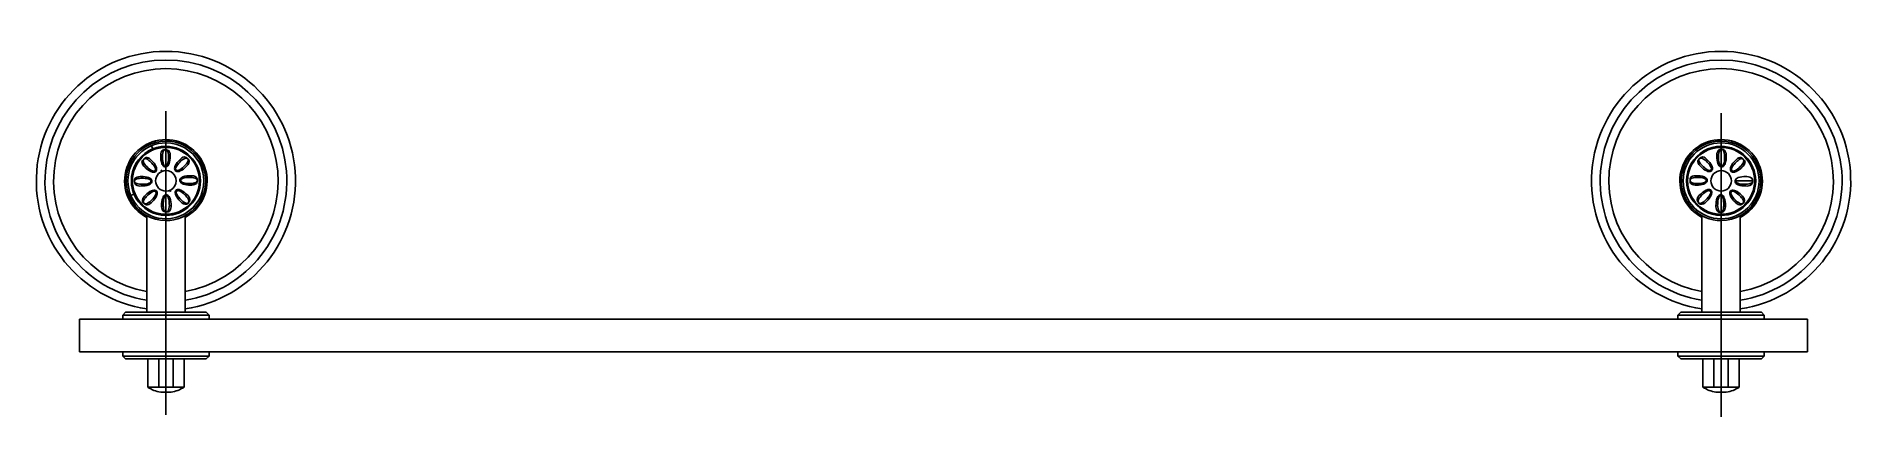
# Model space of a CAD drawing. Extents: x -1.277 to -0.679, y 329.167 to 329.293.
import ezdxf

# ---------------------------------------------------------------- set-up
doc = ezdxf.new("R2010")
doc.units = 0
doc.header["$LTSCALE"] = 0.2
doc.header["$MEASUREMENT"] = 0
doc.linetypes.add('AXES', pattern=[0.54, 0.3, -0.08, 0.08, -0.08])
doc.linetypes.add('CONTINU', pattern=[0])
doc.layers.get('0').update_dxf_attribs({"linetype": 'CONTINUOUS'})
doc.layers.add('DECA_EIXOS', color=5, linetype='AXES')

msp = doc.modelspace()

# ---------------------------------------------------------------- linework, layer by layer
at = {"linetype": 'CONTINU'}
for points in [[(-1.22756, 329.20289, 13.439378), (-1.24018, 329.20289)], [(-1.22756, 329.20576, 12.533003), (-1.24018, 329.20576)], [(-0.71583, 329.20289, 13.439384), (-0.72845, 329.20289)], [(-0.71583, 329.20576, 12.532971), (-0.72845, 329.20576)], [(-1.22756, 329.20866, 11.62338), (-1.24018, 329.20866)], [(-0.71583, 329.20866, 11.623204), (-0.72845, 329.20866)], [(-1.22756, 329.23303, 4.060033), (-1.24018, 329.23303)], [(-1.23387, 329.25815, 1.00002), (-1.23387, 329.23197)], [(-1.23387, 329.25756, 1), (-1.23387, 329.23257)], [(-1.23387, 329.25643, 1.000006), (-1.23387, 329.23369)], [(-1.23387, 329.25609, 1), (-1.23387, 329.23404)], [(-1.23391, 329.25524, 0.288863), (-1.23517, 329.2549, 0.166229), (-1.23556, 329.25322, 0.092141), (-1.23518, 329.25069, 0.147345), (-1.2345, 329.24978, 0.19718), (-1.23386, 329.24964)], [(-1.23391, 329.25524, 0.426097), (-1.23474, 329.25467, 0.097426), (-1.235, 329.2527, 0.090321), (-1.23466, 329.25051, 0.445083), (-1.23391, 329.24993)], [(-1.23391, 329.25524, -0.229898), (-1.23284, 329.25492, -0.147055), (-1.23246, 329.25311, -0.08859), (-1.23282, 329.25073, -0.25169), (-1.23386, 329.24964)], [(-1.23391, 329.24993, 0.267376), (-1.23323, 329.25088, 0.065944), (-1.23301, 329.25293, 0.090337), (-1.23323, 329.25462, 0.293168), (-1.23391, 329.25524)], [(-1.23387, 329.23197, 1), (-1.23387, 329.25815)], [(-1.23387, 329.23257, 1.000013), (-1.23387, 329.25756)], [(-1.23387, 329.23369, 1), (-1.23387, 329.25643)], [(-1.23387, 329.23404, 1), (-1.23387, 329.25609)], [(-0.71583, 329.23303, 4.059997), (-0.72845, 329.23303)], [(-0.72214, 329.25815, 1), (-0.72214, 329.23197)], [(-0.72214, 329.25756, 1), (-0.72214, 329.23257)], [(-0.72214, 329.25643, 1.000003), (-0.72214, 329.23369)], [(-0.72214, 329.25609, 1), (-0.72214, 329.23404)], [(-0.72215, 329.25543, 0.239039), (-0.72318, 329.25492, 0.147171), (-0.72356, 329.25311, 0.088641), (-0.72319, 329.25073, 0.25166), (-0.72215, 329.24964)], [(-0.72214, 329.24993, -0.267439), (-0.72279, 329.25088, -0.066007), (-0.723, 329.25293, -0.090262), (-0.72278, 329.25462, -0.306603), (-0.72215, 329.25543)], [(-0.72215, 329.25543, -0.254458), (-0.72085, 329.2549, -0.166434), (-0.72045, 329.25322, -0.092091), (-0.72084, 329.25069, -0.147368), (-0.72151, 329.24978, -0.197148), (-0.72215, 329.24964)], [(-0.72215, 329.25543, -0.36325), (-0.72127, 329.25467, -0.097169), (-0.72101, 329.2527, -0.090303), (-0.72135, 329.25051, -0.376164), (-0.72214, 329.24993)], [(-0.72214, 329.23197, 1.000015), (-0.72214, 329.25815)], [(-0.72214, 329.23257, 1), (-0.72214, 329.25756)], [(-0.72214, 329.23369, 1), (-0.72214, 329.25643)], [(-0.72214, 329.23404, 1), (-0.72214, 329.25609)], [(-1.2411, 329.25223, 0.25446), (-1.24174, 329.2511, 0.166457), (-1.24083, 329.24963, 0.092083), (-1.23877, 329.24811, 0.147377), (-1.23765, 329.24795, 0.197062), (-1.2371, 329.24831)], [(-1.2411, 329.25223, 0.349095), (-1.24128, 329.25124, 0.097255), (-1.24007, 329.24967, 0.090368), (-1.23829, 329.24836, 0.360899), (-1.23734, 329.24848)], [(-1.2411, 329.25223, -0.227762), (-1.24011, 329.25276, -0.147159), (-1.23856, 329.25175, -0.088648), (-1.23714, 329.24981, -0.242532), (-1.2371, 329.24831)], [(-1.23734, 329.24848, 0.267327), (-1.23753, 329.24963, 0.065942), (-1.23883, 329.25123, 0.090275), (-1.24017, 329.25227, 0.292927), (-1.2411, 329.25223)], [(-1.23387, 329.24844, 1), (-1.23387, 329.24169)], [(-1.23387, 329.24169, 1.00001), (-1.23387, 329.24844)], [(-1.2267, 329.25229, 0.254355), (-1.22783, 329.25294, 0.166422), (-1.2293, 329.25203, 0.092214), (-1.23082, 329.24996, 0.147362), (-1.23098, 329.24884, 0.196959), (-1.23063, 329.24829)], [(-1.2267, 329.25229, 0.3492), (-1.22769, 329.25247, 0.097028), (-1.22926, 329.25126, 0.090213), (-1.23057, 329.24948, 0.360789), (-1.23046, 329.24853)], [(-1.2267, 329.25229, -0.227705), (-1.22617, 329.2513, -0.147281), (-1.22718, 329.24975, -0.088619), (-1.22912, 329.24833, -0.242452), (-1.23063, 329.24829)], [(-1.23046, 329.24853, 0.267468), (-1.2293, 329.24872, 0.066057), (-1.2277, 329.25002, 0.090287), (-1.22666, 329.25137, 0.293118), (-1.2267, 329.25229)], [(-0.72931, 329.25229, 0.227746), (-0.72984, 329.2513, 0.14717), (-0.72883, 329.24975, 0.088637), (-0.72689, 329.24833, 0.242447), (-0.72539, 329.24829)], [(-0.72556, 329.24853, -0.267441), (-0.72671, 329.24872, -0.066004), (-0.72831, 329.25002, -0.090265), (-0.72935, 329.25137, -0.292998), (-0.72931, 329.25229)], [(-0.72931, 329.25229, -0.254446), (-0.72818, 329.25294, -0.166431), (-0.72671, 329.25203, -0.092089), (-0.72519, 329.24996, -0.147366), (-0.72503, 329.24884, -0.197161), (-0.72539, 329.24829)], [(-0.72931, 329.25229, -0.349231), (-0.72832, 329.25247, -0.097174), (-0.72675, 329.25126, -0.090295), (-0.72544, 329.24948, -0.360846), (-0.72556, 329.24853)], [(-0.72214, 329.24844, 1), (-0.72214, 329.24169)], [(-0.72214, 329.24169, 1), (-0.72214, 329.24844)], [(-0.71492, 329.25223, 0.227725), (-0.7159, 329.25276, 0.147166), (-0.71746, 329.25175, 0.088635), (-0.71887, 329.24981, 0.242447), (-0.71891, 329.24831)], [(-0.71492, 329.25223, -0.254441), (-0.71427, 329.2511, -0.166441), (-0.71518, 329.24963, -0.092097), (-0.71724, 329.24811, -0.147382), (-0.71836, 329.24795, -0.197141), (-0.71891, 329.24831)], [(-0.71867, 329.24848, -0.267448), (-0.71849, 329.24963, -0.066004), (-0.71719, 329.25123, -0.090257), (-0.71584, 329.25227, -0.292975), (-0.71492, 329.25223)], [(-0.71492, 329.25223, -0.349233), (-0.71473, 329.25124, -0.097162), (-0.71594, 329.24967, -0.090301), (-0.71773, 329.24836, -0.360841), (-0.71867, 329.24848)], [(-1.24424, 329.24507, -0.227502), (-1.24373, 329.2461, -0.147165), (-1.24191, 329.24648, -0.088643), (-1.23954, 329.24611, -0.242362), (-1.23845, 329.24507)], [(-1.23874, 329.24502, 0.267413), (-1.23968, 329.2457, 0.066011), (-1.24174, 329.24592, 0.090219), (-1.24342, 329.2457, 0.292967), (-1.24424, 329.24507)], [(-1.24424, 329.24507, 0.254454), (-1.24371, 329.24377, 0.166474), (-1.24203, 329.24337, 0.092084), (-1.23949, 329.24375, 0.147372), (-1.23859, 329.24443, 0.19707), (-1.23845, 329.24507)], [(-1.24424, 329.24507, 0.349428), (-1.24348, 329.24419, 0.097159), (-1.24151, 329.24393, 0.090297), (-1.23932, 329.24427, 0.360889), (-1.23874, 329.24502)], [(-1.22655, 329.23773, 0.25491), (-1.226, 329.23902, 0.166578), (-1.22691, 329.24049, 0.092057), (-1.22897, 329.24201, 0.147362), (-1.23009, 329.24217, 0.197233), (-1.23064, 329.24182)], [(-1.22351, 329.24505, 0.254381), (-1.22403, 329.24636, 0.166395), (-1.22571, 329.24675, 0.092089), (-1.22825, 329.24637, 0.147356), (-1.22915, 329.24569, 0.1972), (-1.22929, 329.24505)], [(-1.22351, 329.24505, -0.228058), (-1.22401, 329.24403, -0.147179), (-1.22583, 329.24365, -0.088636), (-1.2282, 329.24402, -0.242481), (-1.22929, 329.24505)], [(-1.22351, 329.24505, 0.349345), (-1.22426, 329.24594, 0.097189), (-1.22623, 329.24619, 0.090279), (-1.22842, 329.24585, 0.361156), (-1.229, 329.2451)], [(-1.229, 329.2451, 0.267553), (-1.22806, 329.24442, 0.066011), (-1.22601, 329.2442, 0.090251), (-1.22432, 329.24442, 0.292966), (-1.22351, 329.24505)], [(-0.73232, 329.2451, -0.254459), (-0.73198, 329.24636, -0.166436), (-0.7303, 329.24675, -0.092092), (-0.72777, 329.24637, -0.147368), (-0.72686, 329.24569, -0.197132), (-0.72672, 329.24505)], [(-0.73232, 329.2451, 0.227729), (-0.732, 329.24403, 0.14717), (-0.73019, 329.24365, 0.088637), (-0.72781, 329.24402, 0.242456), (-0.72672, 329.24505)], [(-0.73232, 329.2451, -0.349244), (-0.73175, 329.24594, -0.097168), (-0.72978, 329.24619, -0.090297), (-0.72759, 329.24585, -0.360843), (-0.72701, 329.2451)], [(-0.72701, 329.2451, -0.267432), (-0.72796, 329.24442, -0.066003), (-0.73001, 329.2442, -0.090262), (-0.7317, 329.24442, -0.29299), (-0.73232, 329.2451)], [(-0.72946, 329.23773, -0.254458), (-0.73002, 329.23902, -0.166434), (-0.72911, 329.24049, -0.092091), (-0.72704, 329.24201, -0.147377), (-0.72592, 329.24217, -0.197165), (-0.72537, 329.24182)], [(-0.71178, 329.24507, -0.254462), (-0.7123, 329.24377, -0.166434), (-0.71399, 329.24337, -0.092095), (-0.71652, 329.24375, -0.147382), (-0.71743, 329.24443, -0.197136), (-0.71757, 329.24507)], [(-0.71178, 329.24507, 0.227729), (-0.71229, 329.2461, 0.147167), (-0.7141, 329.24648, 0.088641), (-0.71648, 329.24611, 0.24245), (-0.71757, 329.24507)], [(-0.71178, 329.24507, -0.349239), (-0.71253, 329.24419, -0.097168), (-0.7145, 329.24393, -0.090297), (-0.71669, 329.24427, -0.360843), (-0.71727, 329.24502)], [(-1.24121, 329.23774, -0.228015), (-1.24157, 329.23882, -0.14729), (-1.24056, 329.24037, -0.088652), (-1.23862, 329.24179, -0.242464), (-1.23711, 329.24183)], [(-1.23728, 329.24159, 0.267427), (-1.23844, 329.24141, 0.06599), (-1.24004, 329.24011, 0.090209), (-1.24108, 329.23876, 0.293182), (-1.24121, 329.23774)], [(-1.24121, 329.23774, 0.254585), (-1.23991, 329.23719, 0.166512), (-1.23844, 329.2381, 0.092234), (-1.23692, 329.24016, 0.147295), (-1.23676, 329.24128, 0.197359), (-1.23711, 329.24183)], [(-1.24121, 329.23774, 0.349296), (-1.24005, 329.23765, 0.097316), (-1.23848, 329.23886, 0.090405), (-1.23717, 329.24065, 0.360552), (-1.23728, 329.24159)], [(-1.23383, 329.23489, -0.229986), (-1.2349, 329.23521, -0.147158), (-1.23528, 329.23702, -0.088609), (-1.23492, 329.2394, -0.244118), (-1.23387, 329.24049)], [(-1.23383, 329.24019, 0.267468), (-1.23451, 329.23925, 0.066016), (-1.23473, 329.2372, 0.090226), (-1.23451, 329.23551, 0.29293), (-1.23383, 329.23489)], [(-1.23383, 329.23489, 0.288578), (-1.23258, 329.23522, 0.166496), (-1.23218, 329.2369, 0.092155), (-1.23256, 329.23944, 0.147362), (-1.23324, 329.24035, 0.197128), (-1.23387, 329.24049)], [(-1.23383, 329.23489, 0.425673), (-1.233, 329.23545, 0.097472), (-1.23274, 329.23742, 0.090362), (-1.23308, 329.23961, 0.444627), (-1.23383, 329.24019)], [(-1.22655, 329.23773, -0.22768), (-1.22763, 329.23736, -0.14719), (-1.22918, 329.23837, -0.088653), (-1.2306, 329.24032, -0.242548), (-1.23064, 329.24182)], [(-1.2304, 329.24165, 0.267403), (-1.23021, 329.2405, 0.066049), (-1.22892, 329.23889, 0.090282), (-1.22757, 329.23786, 0.293056), (-1.22655, 329.23773)], [(-1.22655, 329.23773, 0.349133), (-1.22646, 329.23889, 0.097111), (-1.22767, 329.24046, 0.090329), (-1.22946, 329.24177, 0.360809), (-1.2304, 329.24165)], [(-0.72946, 329.23773, -0.349236), (-0.72956, 329.23889, -0.097168), (-0.72834, 329.24046, -0.090297), (-0.72656, 329.24177, -0.360841), (-0.72561, 329.24165)], [(-0.72946, 329.23773, 0.227739), (-0.72838, 329.23736, 0.147173), (-0.72683, 329.23837, 0.088642), (-0.72541, 329.24032, 0.242461), (-0.72537, 329.24182)], [(-0.72561, 329.24165, -0.267427), (-0.7258, 329.2405, -0.066), (-0.7271, 329.23889, -0.090261), (-0.72845, 329.23786, -0.292987), (-0.72946, 329.23773)], [(-0.72213, 329.2347, -0.254454), (-0.72344, 329.23522, -0.166427), (-0.72383, 329.2369, -0.092096), (-0.72345, 329.23944, -0.147388), (-0.72277, 329.24035, -0.197156), (-0.72213, 329.24049)], [(-0.72213, 329.2347, -0.363241), (-0.72302, 329.23545, -0.097168), (-0.72327, 329.23742, -0.090303), (-0.72293, 329.23961, -0.444896), (-0.72218, 329.24019)], [(-0.72218, 329.24019, -0.267437), (-0.7215, 329.23925, -0.066006), (-0.72129, 329.2372, -0.090262), (-0.7215, 329.23551, -0.306615), (-0.72213, 329.2347)], [(-0.72213, 329.2347, 0.239031), (-0.72111, 329.23521, 0.14717), (-0.72073, 329.23702, 0.088641), (-0.7211, 329.2394, 0.251666), (-0.72213, 329.24049)], [(-0.71481, 329.23774, -0.254453), (-0.7161, 329.23719, -0.16643), (-0.71757, 329.2381, -0.092096), (-0.71909, 329.24016, -0.147386), (-0.71925, 329.24128, -0.197158), (-0.7189, 329.24183)], [(-0.71481, 329.23774, -0.349241), (-0.71597, 329.23765, -0.097165), (-0.71754, 329.23886, -0.090303), (-0.71885, 329.24065, -0.360843), (-0.71873, 329.24159)], [(-0.71481, 329.23774, 0.227727), (-0.71444, 329.23882, 0.147173), (-0.71545, 329.24037, 0.088641), (-0.7174, 329.24179, 0.242453), (-0.7189, 329.24183)], [(-0.71873, 329.24159, -0.267438), (-0.71758, 329.24141, -0.066008), (-0.71598, 329.24011, -0.090269), (-0.71494, 329.23876, -0.292974), (-0.71481, 329.23774)], [(-1.23984, 329.17708, 0.100878), (-1.23558, 329.17552)], [(-1.23216, 329.17552, 0.100878), (-1.2279, 329.17708)], [(-0.72811, 329.17708, 0.100878), (-0.72385, 329.17552)], [(-0.72044, 329.17552, 0.100878), (-0.71617, 329.17708)]]:
    msp.add_lwpolyline(points, format="xyb", dxfattribs=at)
for points in [[(-1.23865, 329.25661), (-1.238, 329.25504)], [(-1.23734, 329.24848), (-1.2371, 329.24831)], [(-1.23538, 329.24871), (-1.23516, 329.24818)], [(-1.23391, 329.24993), (-1.23386, 329.24964)], [(-1.23063, 329.24829), (-1.23046, 329.24853)], [(-0.72556, 329.24853), (-0.72539, 329.24829)], [(-0.72215, 329.24964), (-0.72214, 329.24993)], [(-0.71891, 329.24831), (-0.71867, 329.24848)], [(-1.23874, 329.24502), (-1.23845, 329.24507)], [(-1.22929, 329.24505), (-1.229, 329.2451)], [(-0.72701, 329.2451), (-0.72672, 329.24505)], [(-0.71757, 329.24507), (-0.71727, 329.24502)], [(-0.71727, 329.24502), (-0.71178, 329.24507)], [(-1.24542, 329.24028), (-1.24438, 329.24071)], [(-1.24438, 329.24071), (-1.24385, 329.24093)], [(-1.23728, 329.24159), (-1.23711, 329.24183)], [(-1.23387, 329.24049), (-1.23383, 329.24019)], [(-1.23258, 329.24194), (-1.23236, 329.24142)], [(-1.23064, 329.24182), (-1.2304, 329.24165)], [(-0.72561, 329.24165), (-0.72537, 329.24182)], [(-0.72218, 329.24019), (-0.72213, 329.24049)], [(-0.7189, 329.24183), (-0.71873, 329.24159)], [(-1.24018, 329.20178), (-1.24018, 329.23359)], [(-1.22756, 329.20178), (-1.22756, 329.23359)], [(-0.72845, 329.20178), (-0.72845, 329.23359)], [(-0.71583, 329.20178), (-0.71583, 329.23359)], [(-1.24809, 329.20087), (-1.24718, 329.20178)], [(-1.24809, 329.19951), (-1.24809, 329.20087)], [(-1.24809, 329.20087), (-1.21966, 329.20087)], [(-1.24718, 329.20178), (-1.22057, 329.20178)], [(-1.22057, 329.20178), (-1.21966, 329.20087)], [(-1.21966, 329.19951), (-1.21966, 329.20087)], [(-0.73636, 329.20087), (-0.73545, 329.20178)], [(-0.73636, 329.19951), (-0.73636, 329.20087)], [(-0.73636, 329.20087), (-0.70793, 329.20087)], [(-0.73545, 329.20178), (-0.70884, 329.20178)], [(-0.70884, 329.20178), (-0.70793, 329.20087)], [(-0.70793, 329.19951), (-0.70793, 329.20087)], [(-1.2623, 329.18871), (-1.2623, 329.19951)], [(-1.2623, 329.19951), (-0.69371, 329.19951)], [(-0.69371, 329.18871), (-0.69371, 329.19951)], [(-1.2623, 329.18871), (-0.69371, 329.18871)], [(-1.24809, 329.18734), (-1.24809, 329.18871)], [(-1.21966, 329.18734), (-1.21966, 329.18871)], [(-0.73636, 329.18734), (-0.73636, 329.18871)], [(-0.70793, 329.18734), (-0.70793, 329.18871)], [(-1.24809, 329.18734), (-1.24718, 329.18643)], [(-1.21966, 329.18734), (-1.24809, 329.18734)], [(-1.24718, 329.18643), (-1.22057, 329.18643)], [(-1.23984, 329.17708), (-1.23984, 329.18643)], [(-1.23623, 329.17708), (-1.23623, 329.18643)], [(-1.23151, 329.17708), (-1.23151, 329.18643)], [(-1.2279, 329.17708), (-1.2279, 329.18643)], [(-1.22057, 329.18643), (-1.21966, 329.18734)], [(-0.73636, 329.18734), (-0.73545, 329.18643)], [(-0.70793, 329.18734), (-0.73636, 329.18734)], [(-0.73545, 329.18643), (-0.70884, 329.18643)], [(-0.72811, 329.17708), (-0.72811, 329.18643)], [(-0.7245, 329.17708), (-0.7245, 329.18643)], [(-0.71978, 329.17708), (-0.71978, 329.18643)], [(-0.71617, 329.17708), (-0.71617, 329.18643)], [(-0.70884, 329.18643), (-0.70793, 329.18734)], [(-1.2279, 329.17708), (-1.23984, 329.17708)], [(-0.71617, 329.17708), (-0.72811, 329.17708)], [(-1.23558, 329.17552), (-1.23216, 329.17552)], [(-0.72385, 329.17552), (-0.72044, 329.17552)]]:
    msp.add_lwpolyline(points, dxfattribs=at)
at = {"layer": 'DECA_EIXOS'}
for points in [[(-1.23387, 329.16802), (-1.23387, 329.29267)], [(-0.72214, 329.1674), (-0.72214, 329.29177)]]:
    msp.add_lwpolyline(points, dxfattribs=at)

doc.saveas('drawing.dxf')
